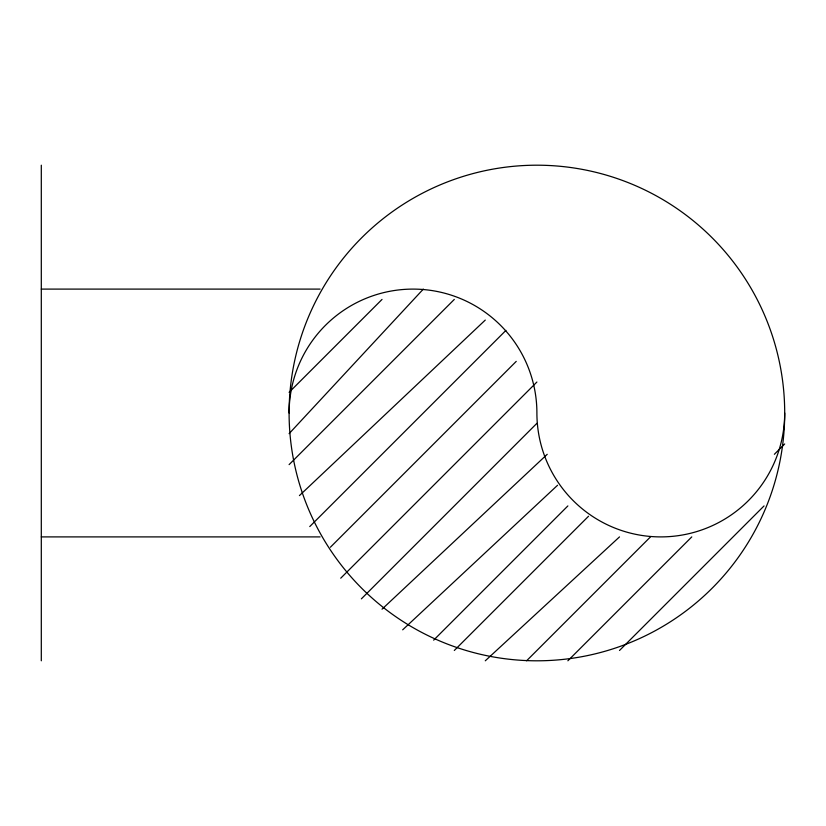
<?xml version="1.0" encoding="UTF-8"?>
<svg xmlns="http://www.w3.org/2000/svg" width="826" height="826" viewBox="0 0 826 826"><rect width="100%" height="100%" fill="white"/><g stroke="black" fill="none" stroke-linecap="round" stroke-linejoin="round"><path stroke-width="1.24" d="M289.1 433.65L423.325 289.1M289.1 392.35L382.025 299.425M289.1 464.625L454.3 299.425M309.75 526.575L505.925 330.4M330.4 547.225L516.25 361.375M340.725 578.2L536.9 382.025M361.375 598.85L536.9 423.325M433.65 640.15L567.875 505.925M454.3 650.475L588.525 516.25M526.575 660.8L650.475 536.9M567.875 660.8L691.775 536.9M774.375 454.3L784.7 443.975M619.5 650.475L764.05 505.925M299.425 495.6L485.275 320.075M382.025 609.175L547.225 454.3M402.675 629.825L557.55 485.275M485.275 660.8L619.5 536.9M41.3 289.1L320.075 289.1M41.3 536.9L320.075 536.9M41.3 165.2L41.3 660.8M289.1 413A123.9 123.9 0 0 1 413 289.1A123.9 123.9 0 0 1 536.9 413A123.9 123.9 0 0 0 660.8 536.9A123.9 123.9 0 0 0 784.7 413A247.8 247.8 0 0 0 413 198.395A247.8 247.8 0 0 0 413 627.605A247.8 247.8 0 0 0 784.7 413"/></g></svg>
